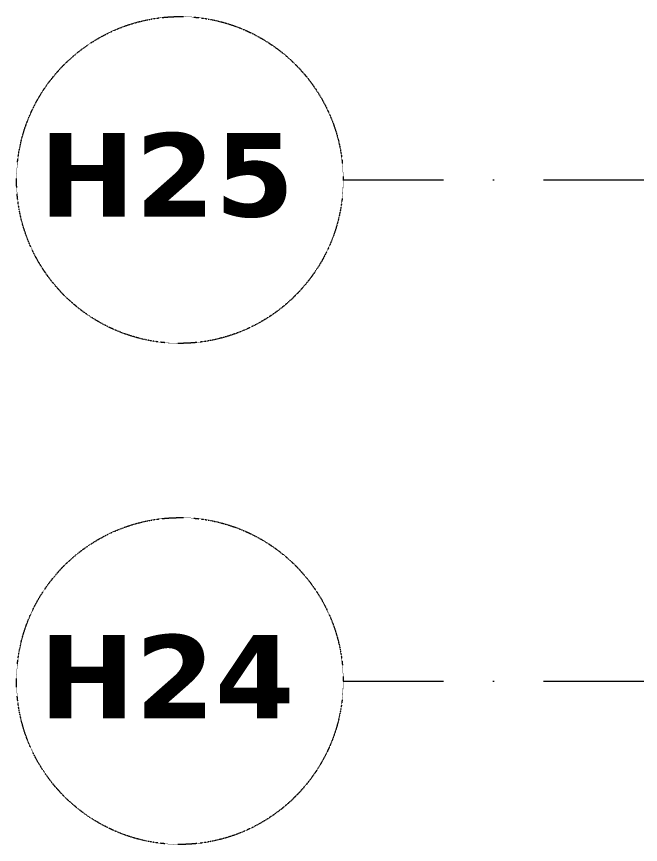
# Model space of a CAD drawing. Header units: millimetres. Extents: x -3092155 to 4513934, y -12317808 to 1850003.
# Drawn here: x -462132 to -458395, y -5673630 to -5668673 of the extents above; entities that cross this region are included whole.
import ezdxf

# ---------------------------------------------------------------- set-up
doc = ezdxf.new("R2010")
doc.units = ezdxf.units.MM
doc.header["$LTSCALE"] = 2
doc.header["$MEASUREMENT"] = 0
doc.linetypes.add('DASHDOT', pattern=[1, 0.5, -0.25, 0, -0.25])
doc.layers.add('GRID', color=251, linetype='DASHDOT', lineweight=5)
doc.layers.add('ST TEXT', color=251, linetype='DASHDOT', lineweight=5)
doc.styles.add('style2', font='verdana.ttf')

msp = doc.modelspace()

# ---------------------------------------------------------------- linework, layer by layer
at = {"layer": 'GRID', "color": 6, "ltscale": 600}
for p, q in [((-460174.5851218564, -5669651.23265634), (-367335.1246837269, -5669651.232656343)), ((-460174.5851218564, -5672651.232656341), (-367335.124683726, -5672651.232656343))]:
    msp.add_line(p, q, dxfattribs=at)
at = {"layer": 'ST TEXT', "ltscale": 0.1}
for centre in [(-461153.6395168468, -5669651.23265634), (-461153.6395168468, -5672651.232656341)]:
    msp.add_circle(centre, 978.3569578146097, dxfattribs=at)

# ---------------------------------------------------------------- texts
at = {"layer": 'ST TEXT', "ltscale": 0.1, "char_height": 450, "attachment_point": 5, "style": 'style2'}
for s, insert in [('{\\fVerdana|b1|i0|c0|p34;\\H1.1111x;H25}', (-461231.403585524, -5669625.040847383)), ('{\\fVerdana|b1|i0|c0|p34;\\H1.1111x;H24}', (-461231.403585524, -5672625.040847383))]:
    msp.add_mtext(s, dxfattribs=dict(at, insert=insert))

doc.saveas('drawing.dxf')
